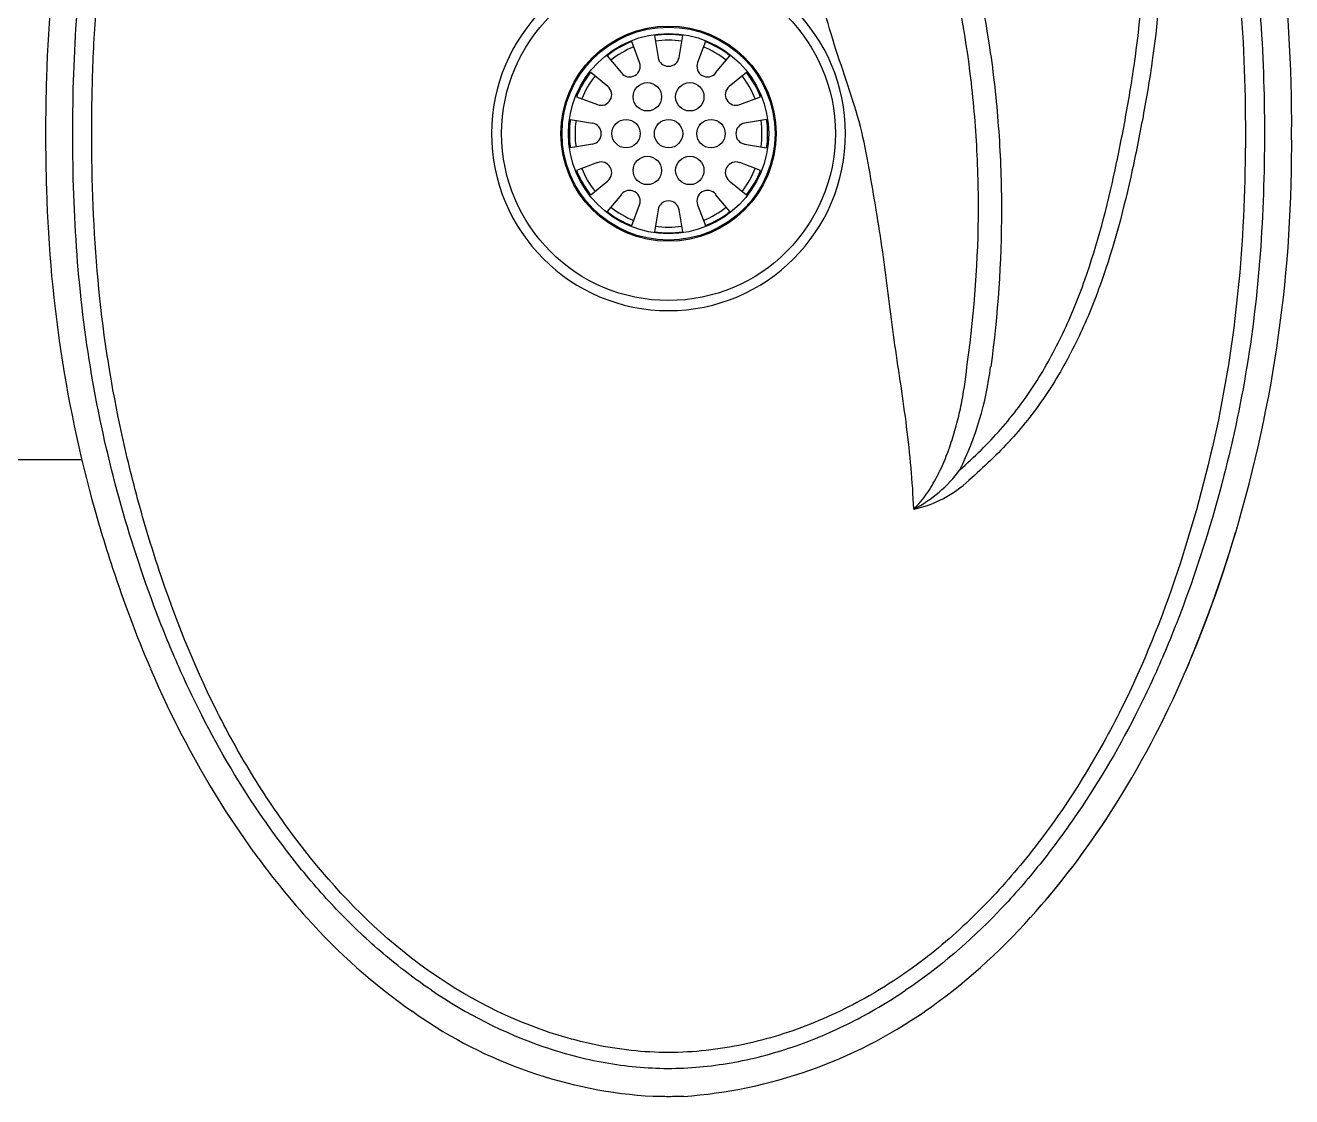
# Model space of a CAD drawing. Header units: inches. Extents: x 513 to 1324, y 337 to 1105.
# Drawn here: x 1253.28 to 1264.46, y 1087.02 to 1096.47 of the extents above; entities that cross this region are included whole.
import ezdxf

# ---------------------------------------------------------------- set-up
doc = ezdxf.new("R2010")
doc.units = ezdxf.units.IN
doc.header["$LTSCALE"] = 96
doc.header["$MEASUREMENT"] = 0
doc.layers.add('20', color=7, linetype='Continuous')
doc.layers.add('A-Flor-Pfix-Neww', color=7, linetype='Continuous')

# ---------------------------------------------------------------- blocks, each defined once
blk = doc.blocks.new('foutain-single')
at = {"layer": '20', "color": 7, "linetype": 'Continuous'}
for p, q in [((2503.355, 1138.906), (2503.286, 1139.091)), ((2503.486, 1139.144), (2503.519, 1138.95)), ((2503.704, 1138.95), (2503.736, 1139.144)), ((2503.936, 1139.091), (2503.867, 1138.906)), ((2503.07, 1138.966), (2503.195, 1138.814)), ((2504.027, 1138.814), (2504.152, 1138.966)), ((2503.075, 1138.694), (2502.924, 1138.819)), ((2504.299, 1138.819), (2504.147, 1138.694)), ((2502.799, 1138.603), (2502.983, 1138.534)), ((2504.239, 1138.534), (2504.424, 1138.603)), ((2502.745, 1138.403), (2502.939, 1138.37)), ((2504.477, 1138.403), (2504.283, 1138.37)), ((2502.939, 1138.186), (2502.745, 1138.153)), ((2504.283, 1138.186), (2504.477, 1138.153)), ((2502.983, 1138.022), (2502.799, 1137.953)), ((2504.424, 1137.953), (2504.239, 1138.022)), ((2502.924, 1137.737), (2503.075, 1137.862)), ((2504.147, 1137.862), (2504.299, 1137.737)), ((2503.195, 1137.742), (2503.07, 1137.591)), ((2503.286, 1137.466), (2503.355, 1137.65)), ((2503.867, 1137.65), (2503.936, 1137.466)), ((2504.152, 1137.591), (2504.027, 1137.742)), ((2503.519, 1137.606), (2503.486, 1137.412)), ((2503.736, 1137.412), (2503.704, 1137.606)), ((2498.436, 1135.398), (2494.48, 1135.398)), ((2499.038, 1133.556), (2499.037, 1133.558)), ((2499.709, 1132.289), (2499.708, 1132.29)), ((2499.95, 1131.936), (2499.709, 1132.289)), ((2500.418, 1131.357), (2500.418, 1131.358)), ((2501.383, 1130.507), (2501.352, 1130.529))]:
    blk.add_line(p, q, dxfattribs=at)
for centre, radius in [((2503.611, 1138.278), 1.473), ((2503.611, 1138.278), 0.95), ((2503.611, 1138.278), 0.94), ((2503.611, 1138.278), 0.884), ((2503.424, 1138.603), 0.125), ((2503.799, 1138.603), 0.125), ((2503.236, 1138.278), 0.125), ((2503.611, 1138.278), 0.125), ((2503.986, 1138.278), 0.125), ((2503.424, 1137.953), 0.125), ((2503.799, 1137.953), 0.125)]:
    blk.add_circle(centre, radius, dxfattribs=at)
for centre, radius, start, end in [((2509.742, 1138.463), 11.626, 163.4058, 178.4741), ((2497.208, 1138.403), 11.904, 359.3995, 16.5743), ((2503.611, 1138.278), 1.562, 90, 270), ((2503.611, 1138.278), 1.562, 270, 90), ((2503.611, 1138.278), 0.875, 111.7868, 128.2132), ((2503.611, 1138.278), 0.875, 81.7868, 98.2132), ((2503.611, 1138.278), 0.825, 90, 98.134), ((2503.611, 1138.278), 0.825, 81.866, 90), ((2503.611, 1138.278), 0.875, 51.7868, 68.2132), ((2503.611, 1138.278), 0.825, 111.866, 128.134), ((2503.611, 1138.278), 0.825, 51.866, 68.134), ((2503.267, 1138.873), 0.0938, 219.5205, 20.4795), ((2503.611, 1138.966), 0.0938, 189.5205, 350.4795), ((2503.955, 1138.873), 0.0938, 159.5205, 320.4795), ((2513.788, 1138.278), 15.676, 178.1929, 181.8071), ((2503.611, 1138.278), 0.875, 141.7868, 158.2132), ((2503.611, 1138.278), 0.825, 141.866, 158.134), ((2503.611, 1138.278), 0.825, 21.866, 38.134), ((2503.611, 1138.278), 0.875, 21.7868, 38.2132), ((2503.016, 1138.622), 0.0938, 249.5205, 50.4795), ((2504.206, 1138.622), 0.0938, 129.5205, 290.4795), ((2503.611, 1138.278), 0.875, 171.7868, 188.2132), ((2503.611, 1138.278), 0.825, 171.866, 188.134), ((2502.924, 1138.278), 0.0938, 279.5205, 80.4795), ((2504.299, 1138.278), 0.0938, 99.5205, 260.4795), ((2503.611, 1138.278), 0.825, 351.866, 8.134), ((2503.611, 1138.278), 0.875, 351.7868, 8.2132), ((2497.208, 1138.153), 11.904, 343.4257, 0.6005), ((2503.611, 1138.278), 0.825, 201.866, 218.134), ((2503.016, 1137.934), 0.0938, 309.5205, 110.4795), ((2504.206, 1137.934), 0.0938, 69.5205, 230.4795), ((2503.611, 1138.278), 0.825, 321.866, 338.134), ((2503.611, 1138.278), 0.875, 201.7868, 218.2132), ((2503.611, 1138.278), 0.875, 321.7868, 338.2132), ((2509.742, 1138.093), 11.626, 181.5259, 196.5942), ((2503.267, 1137.683), 0.0938, 339.5205, 140.4795), ((2503.955, 1137.683), 0.0938, 39.5205, 200.4795), ((2503.611, 1137.591), 0.0938, 9.5205, 170.4795), ((2503.611, 1138.278), 0.875, 231.7868, 248.2132), ((2503.611, 1138.278), 0.825, 231.866, 248.134), ((2503.611, 1138.278), 0.825, 291.866, 308.134), ((2503.611, 1138.278), 0.875, 291.7868, 308.2132), ((2503.611, 1138.278), 0.875, 261.7868, 278.2132), ((2503.611, 1138.278), 0.825, 261.866, 278.134), ((2503.667, 1136.557), 2.807, 333.6484, 353.1192), ((2505.238, 1136.009), 1.175, 297.2324, 323.5378), ((2505.556, 1135.977), 1.037, 282.2776, 313.0144), ((2510.375, 1138.287), 12.288, 196.6172, 198.2255), ((2497.534, 1138.074), 11.569, 336.8522, 343.3403), ((2508.971, 1137.801), 10.802, 198.1061, 203.13), ((2506.897, 1136.904), 8.543, 203.0743, 212.6927), ((2500.336, 1136.897), 8.53, 327.3575, 336.7253), ((2501.296, 1136.289), 7.394, 318.1953, 327.3083), ((2505.615, 1136.038), 6.994, 215.9033, 222.0016), ((2504.412, 1134.917), 5.35, 221.7041, 235.1048), ((2502.783, 1134.948), 5.391, 304.9444, 318.2902), ((2503.718, 1133.857), 4.083, 235.1182, 266.6008), ((2503.433, 1134.061), 4.292, 274.1813, 304.6048)]:
    blk.add_arc(centre, radius, start, end, dxfattribs=at)
for start_param, end_param in [(0.977567, 1.14374), (0.620098, 0.790055)]:
    blk.add_ellipse((2503.611, 1138.278), major_axis=(0, -8.5), ratio=0.647075, start_param=start_param, end_param=end_param, dxfattribs=at)
for points, knots in [([(2503.611, 1130.168), (2503.722, 1130.168), (2503.833, 1130.174), (2504.054, 1130.198), (2504.164, 1130.216), (2504.488, 1130.285), (2504.697, 1130.35), (2505.001, 1130.475), (2505.102, 1130.521), (2505.299, 1130.621), (2505.396, 1130.675), (2505.678, 1130.848), (2505.856, 1130.976), (2506.193, 1131.259), (2506.353, 1131.414), (2506.652, 1131.737), (2506.791, 1131.905), (2507.052, 1132.256), (2507.174, 1132.437), (2507.402, 1132.81), (2507.509, 1133.004), (2507.804, 1133.595), (2507.966, 1134), (2508.241, 1134.826), (2508.356, 1135.245), (2508.539, 1136.101), (2508.605, 1136.538), (2508.686, 1137.406), (2508.703, 1137.84), (2508.703, 1138.707), (2508.687, 1139.141), (2508.626, 1139.79), (2508.6, 1140.006), (2508.535, 1140.439), (2508.496, 1140.656), (2508.359, 1141.301), (2508.243, 1141.722), (2507.968, 1142.551), (2507.806, 1142.956), (2507.512, 1143.547), (2507.405, 1143.741), (2507.176, 1144.116), (2507.054, 1144.298), (2506.792, 1144.649), (2506.653, 1144.819), (2506.353, 1145.142), (2506.193, 1145.297), (2505.857, 1145.579), (2505.68, 1145.707), (2505.305, 1145.937), (2505.106, 1146.038), (2504.699, 1146.205), (2504.489, 1146.271), (2504.166, 1146.34), (2504.056, 1146.358), (2503.836, 1146.382), (2503.726, 1146.388), (2503.398, 1146.389), (2503.18, 1146.365), (2502.856, 1146.298), (2502.748, 1146.27), (2502.537, 1146.205), (2502.434, 1146.168), (2502.129, 1146.044), (2501.934, 1145.946), (2501.65, 1145.774), (2501.558, 1145.712), (2501.378, 1145.584), (2501.292, 1145.517), (2501.04, 1145.306), (2500.882, 1145.155), (2500.583, 1144.834), (2500.442, 1144.664), (2500.046, 1144.135), (2499.819, 1143.763), (2499.526, 1143.179), (2499.436, 1142.979), (2499.27, 1142.574), (2499.193, 1142.366), (2498.985, 1141.743), (2498.869, 1141.322), (2498.687, 1140.472), (2498.621, 1140.043), (2498.558, 1139.391), (2498.543, 1139.173), (2498.524, 1138.735), (2498.52, 1138.515), (2498.519, 1137.857), (2498.535, 1137.42), (2498.615, 1136.553), (2498.68, 1136.123), (2498.815, 1135.481), (2498.867, 1135.268), (2498.982, 1134.844), (2499.046, 1134.632), (2499.254, 1134.006), (2499.416, 1133.599), (2499.709, 1133.011), (2499.815, 1132.818), (2500.045, 1132.441), (2500.169, 1132.257), (2500.563, 1131.729), (2500.857, 1131.403), (2501.539, 1130.832), (2501.912, 1130.601), (2502.426, 1130.391), (2502.531, 1130.353), (2502.741, 1130.288), (2502.848, 1130.261), (2503.169, 1130.193), (2503.389, 1130.168), (2503.611, 1130.168)], [0, 0, 0, 0, 0.007813, 0.007813, 0.015625, 0.015625, 0.03125, 0.03125, 0.039063, 0.039063, 0.046875, 0.046875, 0.0625, 0.0625, 0.078125, 0.078125, 0.09375, 0.09375, 0.109375, 0.109375, 0.125, 0.125, 0.15625, 0.15625, 0.1875, 0.1875, 0.21875, 0.21875, 0.25, 0.25, 0.28125, 0.28125, 0.296875, 0.296875, 0.3125, 0.3125, 0.34375, 0.34375, 0.375, 0.375, 0.390625, 0.390625, 0.40625, 0.40625, 0.421875, 0.421875, 0.4375, 0.4375, 0.453125, 0.453125, 0.46875, 0.46875, 0.484375, 0.484375, 0.492188, 0.492188, 0.5, 0.5, 0.515625, 0.515625, 0.523438, 0.523438, 0.53125, 0.53125, 0.546875, 0.546875, 0.554688, 0.554688, 0.5625, 0.5625, 0.578125, 0.578125, 0.59375, 0.59375, 0.625, 0.625, 0.640625, 0.640625, 0.65625, 0.65625, 0.6875, 0.6875, 0.71875, 0.71875, 0.734375, 0.734375, 0.75, 0.75, 0.78125, 0.78125, 0.8125, 0.8125, 0.828125, 0.828125, 0.84375, 0.84375, 0.875, 0.875, 0.890625, 0.890625, 0.90625, 0.90625, 0.9375, 0.9375, 0.96875, 0.96875, 0.976563, 0.976563, 0.984375, 0.984375, 1, 1, 1, 1]), ([(2501.519, 1130.717), (2501.37, 1130.817), (2501.228, 1130.925), (2500.957, 1131.156), (2500.828, 1131.278), (2500.581, 1131.535), (2500.463, 1131.669), (2500.24, 1131.946), (2500.134, 1132.088), (2499.832, 1132.524), (2499.652, 1132.828), (2499.41, 1133.302), (2499.334, 1133.464), (2499.193, 1133.789), (2499.127, 1133.953), (2498.943, 1134.449), (2498.836, 1134.784), (2498.653, 1135.462), (2498.577, 1135.806), (2498.459, 1136.501), (2498.417, 1136.855), (2498.363, 1137.564), (2498.352, 1137.919), (2498.352, 1138.63), (2498.363, 1138.986), (2498.416, 1139.694), (2498.458, 1140.048), (2498.577, 1140.748), (2498.653, 1141.093), (2498.837, 1141.774), (2498.943, 1142.11), (2499.128, 1142.606), (2499.194, 1142.77), (2499.336, 1143.095), (2499.412, 1143.257), (2499.654, 1143.732), (2499.834, 1144.035), (2500.136, 1144.471), (2500.241, 1144.613), (2500.465, 1144.889), (2500.583, 1145.023), (2500.953, 1145.408), (2501.222, 1145.64), (2501.519, 1145.839)], [0, 0, 0, 0, 0.03125, 0.03125, 0.0625, 0.0625, 0.09375, 0.09375, 0.125, 0.125, 0.1875, 0.1875, 0.21875, 0.21875, 0.25, 0.25, 0.3125, 0.3125, 0.375, 0.375, 0.4375, 0.4375, 0.5, 0.5, 0.5625, 0.5625, 0.625, 0.625, 0.6875, 0.6875, 0.75, 0.75, 0.78125, 0.78125, 0.8125, 0.8125, 0.875, 0.875, 0.90625, 0.90625, 0.9375, 0.9375, 1, 1, 1, 1]), ([(2505.703, 1145.839), (2505.852, 1145.739), (2505.994, 1145.631), (2506.265, 1145.4), (2506.395, 1145.278), (2506.641, 1145.021), (2506.759, 1144.887), (2506.983, 1144.61), (2507.088, 1144.468), (2507.39, 1144.032), (2507.57, 1143.728), (2507.812, 1143.254), (2507.888, 1143.092), (2508.03, 1142.767), (2508.095, 1142.603), (2508.28, 1142.107), (2508.386, 1141.772), (2508.569, 1141.094), (2508.645, 1140.75), (2508.764, 1140.055), (2508.806, 1139.701), (2508.86, 1138.992), (2508.871, 1138.637), (2508.871, 1137.926), (2508.86, 1137.57), (2508.807, 1136.862), (2508.765, 1136.508), (2508.646, 1135.808), (2508.569, 1135.463), (2508.386, 1134.782), (2508.279, 1134.447), (2508.094, 1133.95), (2508.028, 1133.786), (2507.887, 1133.461), (2507.811, 1133.299), (2507.569, 1132.825), (2507.388, 1132.521), (2507.086, 1132.085), (2506.981, 1131.943), (2506.758, 1131.668), (2506.64, 1131.533), (2506.269, 1131.148), (2506, 1130.916), (2505.703, 1130.717)], [0, 0, 0, 0, 0.03125, 0.03125, 0.0625, 0.0625, 0.09375, 0.09375, 0.125, 0.125, 0.1875, 0.1875, 0.21875, 0.21875, 0.25, 0.25, 0.3125, 0.3125, 0.375, 0.375, 0.4375, 0.4375, 0.5, 0.5, 0.5625, 0.5625, 0.625, 0.625, 0.6875, 0.6875, 0.75, 0.75, 0.78125, 0.78125, 0.8125, 0.8125, 0.875, 0.875, 0.90625, 0.90625, 0.9375, 0.9375, 1, 1, 1, 1]), ([(2506.183, 1135.31), (2506.311, 1135.424), (2506.432, 1135.543), (2506.655, 1135.796), (2506.756, 1135.93), (2506.938, 1136.214), (2507.021, 1136.365), (2507.166, 1136.672), (2507.229, 1136.828), (2507.398, 1137.304), (2507.482, 1137.63), (2507.589, 1138.125), (2507.622, 1138.291), (2507.682, 1138.623), (2507.709, 1138.789), (2507.778, 1139.288), (2507.806, 1139.621), (2507.82, 1140.288), (2507.807, 1140.623), (2507.74, 1141.293), (2507.688, 1141.63), (2507.554, 1142.294), (2507.473, 1142.624), (2507.377, 1142.949)], [0, 0, 0, 0, 0.0625, 0.0625, 0.125, 0.125, 0.1875, 0.1875, 0.25, 0.25, 0.375, 0.375, 0.4375, 0.4375, 0.5, 0.5, 0.625, 0.625, 0.75, 0.75, 0.875, 0.875, 1, 1, 1, 1]), ([(2507.506, 1142.982), (2507.607, 1142.651), (2507.693, 1142.315), (2507.834, 1141.64), (2507.89, 1141.3), (2507.96, 1140.613), (2507.975, 1140.266), (2507.958, 1139.581), (2507.927, 1139.241), (2507.854, 1138.734), (2507.825, 1138.566), (2507.762, 1138.23), (2507.728, 1138.062), (2507.616, 1137.559), (2507.526, 1137.226), (2507.349, 1136.744), (2507.283, 1136.586), (2507.131, 1136.278), (2507.046, 1136.127), (2506.855, 1135.84), (2506.749, 1135.705), (2506.518, 1135.452), (2506.394, 1135.333), (2506.263, 1135.219)], [0, 0, 0, 0, 0.125, 0.125, 0.25, 0.25, 0.375, 0.375, 0.5, 0.5, 0.5625, 0.5625, 0.625, 0.625, 0.75, 0.75, 0.8125, 0.8125, 0.875, 0.875, 0.9375, 0.9375, 1, 1, 1, 1]), ([(2505.776, 1134.964), (2505.766, 1135.208), (2505.743, 1135.45), (2505.683, 1135.931), (2505.645, 1136.171), (2505.592, 1136.533), (2505.576, 1136.654), (2505.547, 1136.898), (2505.532, 1137.021), (2505.481, 1137.388), (2505.441, 1137.633), (2505.376, 1138.002), (2505.355, 1138.125), (2505.3, 1138.371), (2505.264, 1138.493), (2505.185, 1138.735), (2505.143, 1138.855), (2505.064, 1139.097), (2505.028, 1139.219), (2504.922, 1139.584), (2504.859, 1139.83), (2504.766, 1140.132), (2504.747, 1140.192), (2504.705, 1140.311), (2504.681, 1140.37), (2504.603, 1140.544), (2504.541, 1140.658), (2504.403, 1140.877), (2504.327, 1140.983), (2504.175, 1141.192), (2504.096, 1141.295), (2503.852, 1141.595), (2503.677, 1141.78), (2503.393, 1142.033), (2503.295, 1142.112), (2503.09, 1142.261), (2502.981, 1142.33), (2502.759, 1142.451), (2502.645, 1142.502), (2502.41, 1142.585), (2502.287, 1142.617), (2502.041, 1142.661), (2501.918, 1142.674), (2501.672, 1142.677), (2501.547, 1142.668), (2501.3, 1142.629), (2501.179, 1142.6), (2500.942, 1142.52), (2500.827, 1142.47), (2500.487, 1142.297), (2500.277, 1142.156), (2499.878, 1141.854), (2499.689, 1141.694), (2499.505, 1141.533)], [0, 0, 0, 0, 0.0625, 0.0625, 0.125, 0.125, 0.15625, 0.15625, 0.1875, 0.1875, 0.25, 0.25, 0.28125, 0.28125, 0.3125, 0.3125, 0.34375, 0.34375, 0.375, 0.375, 0.4375, 0.4375, 0.453125, 0.453125, 0.46875, 0.46875, 0.5, 0.5, 0.53125, 0.53125, 0.5625, 0.5625, 0.625, 0.625, 0.65625, 0.65625, 0.6875, 0.6875, 0.71875, 0.71875, 0.75, 0.75, 0.78125, 0.78125, 0.8125, 0.8125, 0.84375, 0.84375, 0.875, 0.875, 0.9375, 0.9375, 1, 1, 1, 1]), ([(2506.25, 1136.263), (2506.314, 1136.714), (2506.346, 1137.169), (2506.347, 1137.848), (2506.339, 1138.074), (2506.308, 1138.527), (2506.284, 1138.754), (2506.188, 1139.428), (2506.092, 1139.867), (2505.893, 1140.511), (2505.817, 1140.723), (2505.644, 1141.141), (2505.547, 1141.347), (2505.439, 1141.549)], [0, 0, 0, 0, 0.25, 0.25, 0.375, 0.375, 0.5, 0.5, 0.75, 0.75, 0.875, 0.875, 1, 1, 1, 1]), ([(2505.61, 1141.627), (2505.721, 1141.423), (2505.822, 1141.211), (2506, 1140.782), (2506.078, 1140.564), (2506.285, 1139.904), (2506.385, 1139.453), (2506.485, 1138.763), (2506.509, 1138.531), (2506.542, 1138.068), (2506.55, 1137.837), (2506.55, 1137.144), (2506.519, 1136.682), (2506.455, 1136.22)], [0, 0, 0, 0, 0.125, 0.125, 0.25, 0.25, 0.5, 0.5, 0.625, 0.625, 0.75, 0.75, 1, 1, 1, 1]), ([(2505.776, 1134.964), (2505.797, 1134.985), (2505.817, 1135.006), (2505.855, 1135.052), (2505.873, 1135.075), (2505.906, 1135.123), (2505.922, 1135.148), (2505.952, 1135.198), (2505.967, 1135.224), (2506.008, 1135.302), (2506.032, 1135.356), (2506.077, 1135.464), (2506.096, 1135.519), (2506.132, 1135.63), (2506.148, 1135.686), (2506.177, 1135.799), (2506.189, 1135.857), (2506.223, 1136.03), (2506.239, 1136.146), (2506.25, 1136.263)], [0, 0, 0, 0, 0.0625, 0.0625, 0.125, 0.125, 0.1875, 0.1875, 0.25, 0.25, 0.375, 0.375, 0.5, 0.5, 0.625, 0.625, 0.75, 0.75, 1, 1, 1, 1]), ([(2501.519, 1130.717), (2501.827, 1130.508), (2502.157, 1130.34), (2502.598, 1130.189), (2502.688, 1130.162), (2502.868, 1130.115), (2502.959, 1130.095), (2503.233, 1130.046), (2503.418, 1130.028), (2503.699, 1130.028), (2503.794, 1130.032), (2503.979, 1130.049), (2504.071, 1130.061), (2504.346, 1130.109), (2504.526, 1130.156), (2504.881, 1130.276), (2505.055, 1130.35), (2505.388, 1130.517), (2505.548, 1130.612), (2505.703, 1130.717)], [0, 0, 0, 0, 0.25, 0.25, 0.3125, 0.3125, 0.375, 0.375, 0.5, 0.5, 0.5625, 0.5625, 0.625, 0.625, 0.75, 0.75, 0.875, 0.875, 1, 1, 1, 1]), ([(2503.746, 1129.781), (2503.701, 1129.779), (2503.656, 1129.778), (2503.611, 1129.778), (2503.566, 1129.778), (2503.521, 1129.779), (2503.476, 1129.781)], [0, 0, 0, 0, 0.499998, 0.499998, 0.499998, 1, 1, 1, 1])]:
    blk.add_open_spline(points, degree=3, knots=knots, dxfattribs=at)
blk.add_open_spline([(2498.115, 1138.616), (2498.114, 1138.575), (2498.114, 1138.534), (2498.113, 1138.493)], degree=3, dxfattribs=at)

msp = doc.modelspace()

# ---------------------------------------------------------------- block references
at = {"layer": 'A-Flor-Pfix-Neww'}
msp.add_blockref('foutain-single', (-1244.649, -42.761), dxfattribs=at)

doc.saveas('drawing.dxf')
